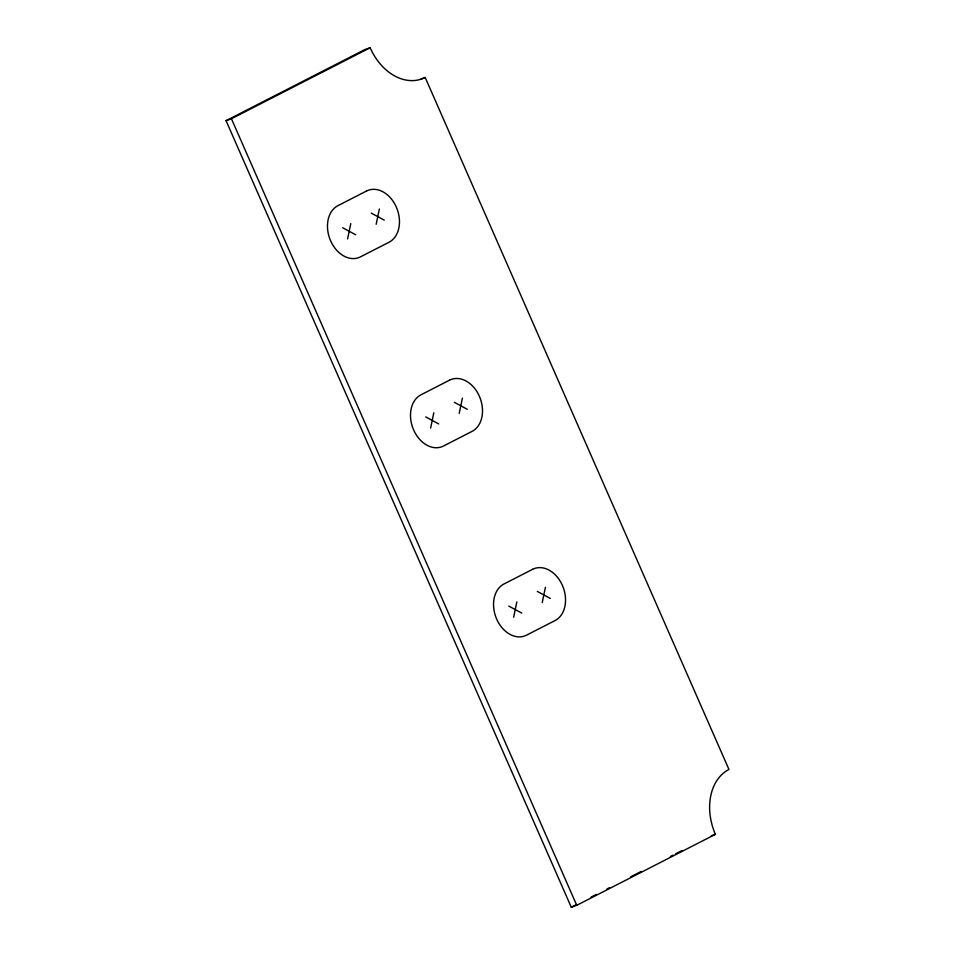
<?xml version="1.0" encoding="UTF-8"?>
<svg xmlns="http://www.w3.org/2000/svg" width="955" height="955" viewBox="0 0 955 955"><rect width="100%" height="100%" fill="white"/><g stroke="black" fill="none" stroke-linecap="round" stroke-linejoin="round"><path stroke-width="1.43" d="M347.584 238.905L350.783 223.625M376.175 224.27L379.362 208.99M430.621 428.067L433.809 412.775M459.2 413.431L462.399 398.139M513.659 617.216L516.846 601.937M542.237 602.581L545.424 587.301M226.049 120.676L364.691 49.684L370.146 47.75A51.761 38.379 70.5 0 0 425.19 77.474L728.952 769.455A51.761 38.379 70.5 0 0 715.414 834.312L576.748 905.316L571.281 907.25L226.049 120.676L231.432 118.742L370.146 47.75M571.281 907.25L576.569 904.54M591.097 897.103L596.386 894.405M606.95 888.986L609.588 887.637M630.718 876.821L641.283 871.402M670.338 856.528L672.977 855.179M675.627 853.83L682.228 850.439M421.107 78.919L425.19 77.474M711.32 835.756L715.414 834.312M371.28 213.132L384.256 220.139M342.702 227.768L355.678 234.775M454.305 402.282L467.282 409.289M425.727 416.917L438.703 423.925M537.343 591.432L550.319 598.439M508.764 606.067L521.74 613.074M231.432 118.742L576.748 905.316M366.517 191.024L337.939 205.647A28.041 20.783 70.5 0 0 330.609 240.779A28.041 20.783 70.5 0 0 360.429 256.883L389.007 242.248A28.041 20.783 70.5 0 0 396.337 207.116A28.041 20.783 70.5 0 0 366.517 191.024M449.554 380.174L420.976 394.809A28.041 20.783 70.5 0 0 413.634 429.929A28.041 20.783 70.5 0 0 443.466 446.033L472.045 431.397A28.041 20.783 70.5 0 0 479.374 396.277A28.041 20.783 70.5 0 0 449.554 380.174M532.592 569.323L504.001 583.959A28.041 20.783 70.5 0 0 496.672 619.091A28.041 20.783 70.5 0 0 526.492 635.182L555.07 620.547A28.041 20.783 70.5 0 0 562.411 585.427A28.041 20.783 70.5 0 0 532.592 569.323"/></g></svg>
